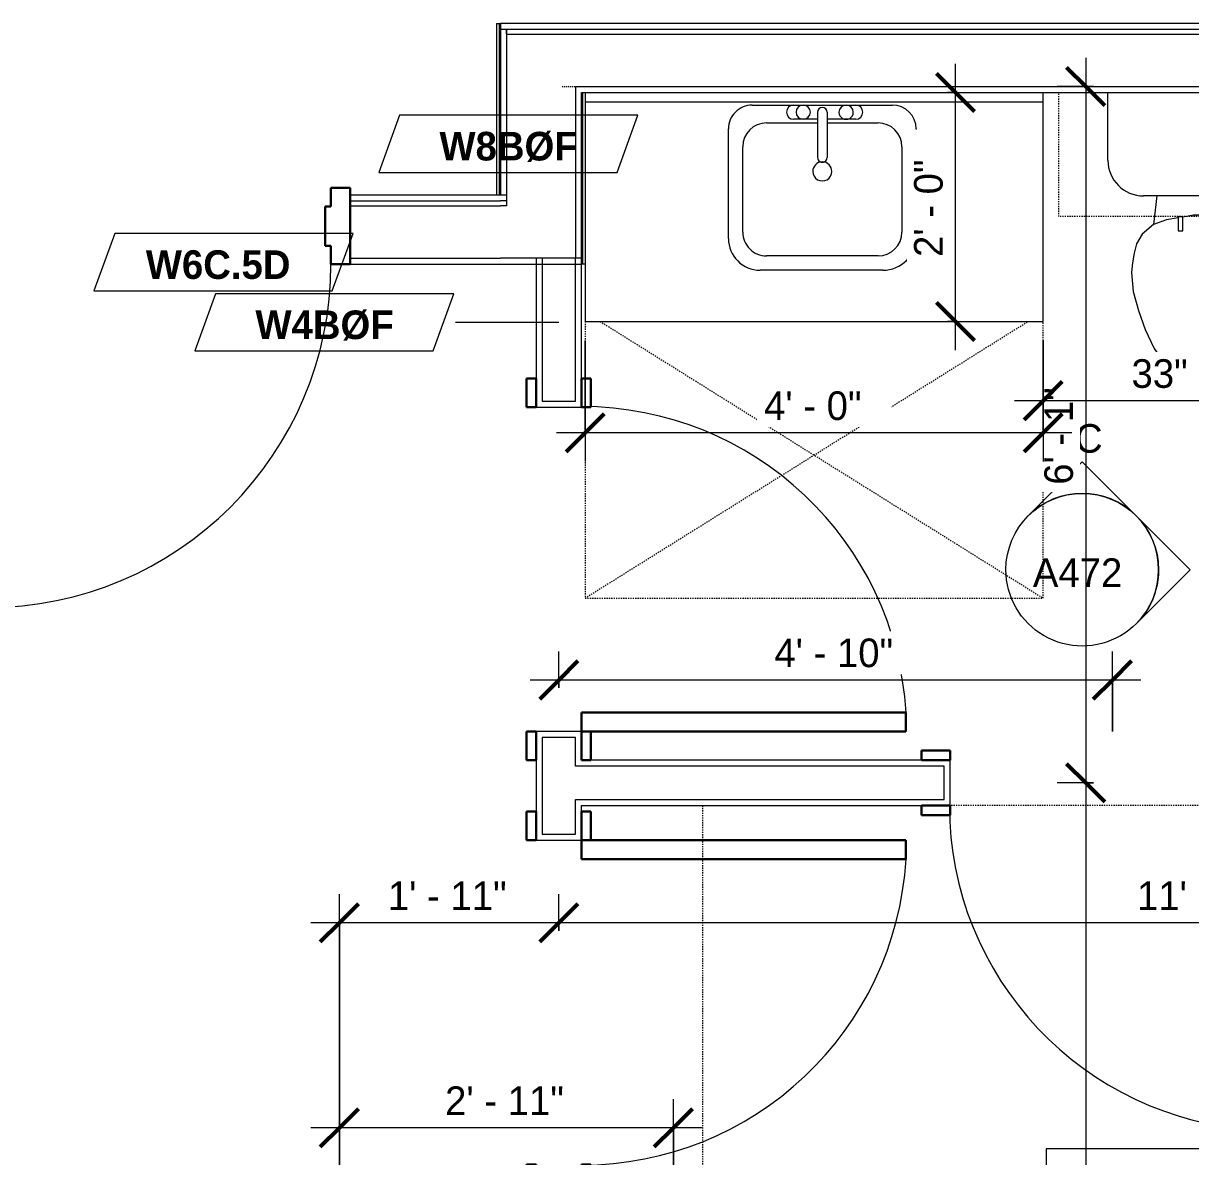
# Model space of a CAD drawing. Header units: inches. Extents: x -4010 to -1814, y 9846 to 12241.
# Drawn here: x -3125.6 to -3003.3, y 10261.9 to 10380.7 of the extents above; entities that cross this region are included whole.
import ezdxf

# ---------------------------------------------------------------- set-up
doc = ezdxf.new("R2010")
doc.units = ezdxf.units.IN
doc.header["$MEASUREMENT"] = 0
doc.linetypes.add('Dash', pattern=[0.25, 0.125, -0.125])
doc.linetypes.add('Dash 3_32_', pattern=[0.1875, 0.09375, -0.09375])
for name, color, linetype, lineweight in [('0-1', 7, 'Continuous', 5), ('0-3', 8, 'Continuous', 9), ('A-ANNO-DIMS', 211, 'Continuous', 9), ('A-ANNO-DIMS-32', 211, 'Continuous', 9), ('A-DETL-1', 90, 'Dash 3_32_', 18), ('A-DOOR-1', 7, 'Continuous', 9), ('A-DOOR-2', 10, 'Continuous', 30), ('A-DOOR-3', 31, 'Continuous', 9), ('A-DOOR-4', 31, 'Continuous', 30), ('A-DOOR-FRAM-2', 10, 'Continuous', 30), ('A-DOOR-FRAM-3', 31, 'Continuous', 30), ('A-GENM', 5, 'Continuous', 9), ('A-GENM-HDLN', 13, 'Dash', 9), ('A-WALL', 113, 'Continuous', 18), ('A-WALL-2', 250, 'Continuous', 18), ('A-WALL-3', 113, 'Continuous', 9), ('A-WALL-IDEN', 211, 'Continuous', 9), ('G-ANNO-SYMB-3', 111, 'Continuous', 9), ('I-FURN', 30, 'Continuous', 9), ('I-FURN-HDLN', 30, 'Dash', 9), ('I-WALL-3', 7, 'Continuous', 9), ('P-SANR-FIXT', 6, 'Continuous', 9), ('Q-CASE', 31, 'Continuous', 9), ('Q-CASE-1', 31, 'Dash', 9)]:
    doc.layers.add(name, color=color, linetype=linetype, lineweight=lineweight)
doc.styles.add('Century Gothic', font='ufonts.com_century-gothic.ttf', dxfattribs={"height": 3})
doc.styles.add('Century Gothic_B_1', font='GOTHICB.TTF', dxfattribs={"height": 3})
doc.dimstyles.new('OD_1__HACK_2', dxfattribs={"dimscale": 12, "dimtxt": 3.132505, "dimasz": 0.333333, "dimexe": 0.25, "dimexo": 0.166667, "dimgap": 0.041667, "dimtad": 1, "dimdec": 4, "dimrnd": 0.0625, "dimzin": 3, "dimdsep": 46, "dimlunit": 4, "dimtxsty": 'Century Gothic', "dimblk1": 'OBLIQUE', "dimblk2": 'OBLIQUE', "dimsah": 1, "dimcen": 0.09, "dimdle": 0.25, "dimazin": 0, "dimtfac": 1, "dimtdec": 4, "dimtix": 1, "dimtmove": 0, "dimatfit": 3, "dimfxl": 1, "dimtvp": 1, "dimtfill": 1, "dimfrac": 2, "dimtolj": 1, "dimtzin": 0, "dimarcsym": 2})
doc.dimstyles.new('OD_1__HACK_2_1', dxfattribs={"dimscale": 12, "dimtxt": 3.132505, "dimasz": 0.333333, "dimexe": 0.25, "dimexo": 0.166667, "dimgap": 0.041667, "dimtad": 1, "dimdec": 4, "dimrnd": 0.0625, "dimzin": 3, "dimdsep": 46, "dimlunit": 4, "dimtxsty": 'Century Gothic', "dimblk1": 'OBLIQUE', "dimblk2": 'OBLIQUE', "dimsah": 1, "dimcen": 0.09, "dimdle": 0.25, "dimazin": 0, "dimtfac": 1, "dimtdec": 4, "dimtix": 1, "dimtmove": 0, "dimatfit": 3, "dimfxl": 1, "dimtvp": 1, "dimtfill": 1, "dimfrac": 2, "dimtolj": 1, "dimtzin": 0, "dimarcsym": 2})

# ---------------------------------------------------------------- blocks, each defined once
blk = doc.blocks.new('Basic Wall _ INT - W8BØF - _5_8 GYP - 2X8 WOOD_BATT_ - 5_8 GYP_ - ___-2320097-UNIT PLANS - 2ND _ 3RD FLOOR')
at = {"layer": 'I-WALL-3'}
for p, q in [((-3067.02, 10355.41), (-3067.02, 10373.41)), ((-3067.11, 10355.41), (-3067.15, 10355.41)), ((-3067.02, 10355.41), (-3067.11, 10355.41)), ((-3066.78, 10355.41), (-3067.02, 10355.41))]:
    blk.add_line(p, q, dxfattribs=at)
blk = doc.blocks.new('Basic Wall _ INT - W8BØF - _5_8 GYP - 2X8 WOOD_BATT_ - 5_8 GYP_ - ___-2320096-UNIT PLANS - 2ND _ 3RD FLOOR')
at = {"layer": 'I-WALL-3'}
for p, q in [((-3076.06, 10380.66), (-3075.77, 10380.66)), ((-3076.06, 10380.66), (-3076.06, 10362.66)), ((-3075.77, 10380.66), (-3075.77, 10362.66)), ((-3075.77, 10380.66), (-3075.69, 10380.66)), ((-3075.69, 10380.66), (-3075.65, 10380.66))]:
    blk.add_line(p, q, dxfattribs=at)
blk = doc.blocks.new('HOLLOW METAL - UNIT DOOR-2191978-UNIT PLANS - 2ND _ 3RD FLOOR')
at = {"layer": 'A-DOOR-1'}
blk.add_arc((18, 3.875), 36, 90, 180, dxfattribs=at)
at = {"layer": 'A-DOOR-2'}
for p, q in [((18, 39.875), (16.25, 39.875)), ((16.25, 39.875), (16.25, 3.875)), ((18, 3.875), (18, 39.875)), ((16.25, 3.875), (18, 3.875))]:
    blk.add_line(p, q, dxfattribs=at)
at = {"layer": 'A-DOOR-FRAM-2'}
for p, q in [((-18, 3.875), (-20, 3.875)), ((-20, 3.875), (-20, -4.125)), ((-18, 1.9375), (-18, 3.875)), ((18, 3.875), (18, 1.9375)), ((20, 3.875), (18, 3.875)), ((20, -4.125), (20, 3.875)), ((-17.375, 1.9375), (-18, 1.9375)), ((-17.375, -2.1875), (-17.375, 1.9375)), ((18, 1.9375), (17.375, 1.9375)), ((17.375, 1.9375), (17.375, -2.1875)), ((-18, -4.125), (-18, -2.1875)), ((-18, -2.1875), (-17.375, -2.1875)), ((17.375, -2.1875), (18, -2.1875)), ((18, -2.1875), (18, -4.125)), ((-20, -4.125), (-18, -4.125)), ((18, -4.125), (20, -4.125))]:
    blk.add_line(p, q, dxfattribs=at)
blk = doc.blocks.new('CTR - 1st Phase - Common Walls_rvt-1-UNIT PLANS - 2ND _ 3RD FLOOR')
at = {"layer": 'A-WALL-2'}
for p, q in [((-3075.65, 10380.04), (-3075.02, 10380.04)), ((-3075.02, 10380.04), (-3067.15, 10380.04)), ((-3075.02, 10379.54), (-3075.02, 10380.04)), ((-3075.02, 10380.04), (-3075.02, 10379.54)), ((-3075.02, 10379.54), (-3067.77, 10379.54)), ((-3075.02, 10379.54), (-3075.02, 10362.66)), ((-3067.77, 10379.54), (-3067.15, 10379.54)), ((-3067.15, 10380.04), (-2814.4, 10380.04)), ((-3067.15, 10379.54), (-2814.4, 10379.54)), ((-3067.77, 10374.04), (-3067.15, 10374.04)), ((-3067.77, 10374.04), (-3067.77, 10356.04)), ((-3067.15, 10374.04), (-2939.34, 10374.04)), ((-3091.4, 10362.04), (-3075.65, 10362.04)), ((-3075.02, 10362.66), (-3075.65, 10362.66)), ((-3075.02, 10362.04), (-3075.65, 10362.04)), ((-3075.02, 10362.66), (-3075.02, 10362.04)), ((-3075.02, 10362.66), (-3075.02, 10362.04)), ((-3075.02, 10362.04), (-3075.02, 10361.54)), ((-3075.02, 10362.04), (-3075.02, 10361.54)), ((-3091.4, 10361.54), (-3075.65, 10361.54)), ((-3075.02, 10361.54), (-3075.65, 10361.54)), ((-3091.4, 10356.04), (-3075.65, 10356.04)), ((-3075.02, 10356.04), (-3075.65, 10356.04)), ((-3067.77, 10356.04), (-3075.02, 10356.04))]:
    blk.add_line(p, q, dxfattribs=at)
at = {"layer": 'I-WALL-3'}
for p, q in [((-3067.15, 10380.66), (-3075.65, 10380.66)), ((-3075.65, 10380.66), (-3075.65, 10380.04)), ((-2814.4, 10380.66), (-3067.15, 10380.66)), ((-3075.65, 10380.04), (-3075.65, 10362.66)), ((-3067.15, 10373.41), (-2980.49, 10373.41)), ((-3067.15, 10355.41), (-3067.15, 10373.41)), ((-3075.65, 10362.66), (-3091.4, 10362.66)), ((-3091.4, 10355.41), (-3075.65, 10355.41)), ((-3075.65, 10355.41), (-3067.77, 10355.41)), ((-3067.77, 10355.41), (-3067.15, 10355.41))]:
    blk.add_line(p, q, dxfattribs=at)
at = {"layer": '0-3'}
for name in ['Basic Wall _ INT - W8BØF - _5_8 GYP - 2X8 WOOD_BATT_ - 5_8 GYP_ - ___-2320096-UNIT PLANS - 2ND _ 3RD FLOOR', 'Basic Wall _ INT - W8BØF - _5_8 GYP - 2X8 WOOD_BATT_ - 5_8 GYP_ - ___-2320097-UNIT PLANS - 2ND _ 3RD FLOOR']:
    blk.add_blockref(name, (0, 0), dxfattribs=at)
at = {"layer": '0-3', "rotation": 180}
blk.add_blockref('HOLLOW METAL - UNIT DOOR-2191978-UNIT PLANS - 2ND _ 3RD FLOOR', (-3111.4, 10359.29), dxfattribs=at)
blk = doc.blocks.new('SWING - SINGLE - FLUSH - 2-10 x 6-8 - PRIVACY-3199405-UNIT PLANS - 2ND _ 3RD FLOOR')
at = {"layer": 'A-DOOR-3'}
blk.add_arc((17, -2.37), 34.07, 180, 266.6343, dxfattribs=at)
at = {"layer": 'A-DOOR-4'}
for p, q in [((15, -2.37), (15, -36.38)), ((17, -2.37), (15, -2.37)), ((17, -2.37), (17, -36.38)), ((17, -36.38), (15, -36.38))]:
    blk.add_line(p, q, dxfattribs=at)
at = {"layer": 'A-DOOR-FRAM-3'}
for p, q in [((-20, 2.38), (-20, 3.38)), ((-20, 3.38), (-17, 3.38)), ((-17, 3.38), (-17, 2.38)), ((17, 2.38), (17, 3.38)), ((17, 3.38), (20, 3.38)), ((20, 3.38), (20, 2.38)), ((-17, 2.38), (-20, 2.38)), ((20, 2.38), (17, 2.38)), ((-20, -2.37), (-17, -2.37)), ((-20, -3.37), (-20, -2.37)), ((-17, -2.37), (-17, -3.37)), ((17, -2.37), (20, -2.37)), ((17, -3.37), (17, -2.37)), ((20, -2.37), (20, -3.37)), ((-17, -3.37), (-20, -3.37)), ((20, -3.37), (17, -3.37))]:
    blk.add_line(p, q, dxfattribs=at)
blk = doc.blocks.new('Bed-Standard - Queen 60_ x 79_-1242961-UNIT PLANS - 2ND _ 3RD FLOOR')
at = {"layer": 'I-FURN'}
for p, q in [((-19.31, 37.2), (-19.31, -41.3)), ((40.69, -41.3), (40.69, 37.2)), ((-16.31, 35.7), (-16.31, 23.7)), ((-16.31, 35.7), (37.69, 35.7)), ((37.69, 35.7), (37.69, 23.7)), ((40.69, 23.7), (-19.31, 17.13)), ((-16.31, 23.7), (37.69, 23.7)), ((-19.31, -41.3), (40.69, -41.3))]:
    blk.add_line(p, q, dxfattribs=at)
at = {"layer": 'I-FURN-HDLN'}
for p, q in [((58.69, -77.3), (58.69, 37.2)), ((64.69, -68.86), (64.69, 13.39)), ((-55.31, -17.36), (-55.31, -51.36)), ((64.69, -77.3), (64.69, -75.61)), ((-55.31, -77.3), (-7.94, -77.3)), ((-5.44, -77.3), (55.06, -77.3)), ((57.56, -77.3), (58.94, -77.3)), ((63.69, -77.3), (64.69, -77.3))]:
    blk.add_line(p, q, dxfattribs=at)
blk = doc.blocks.new('M_Sink Vanity-Square - 500 x 440mm-1372835-UNIT PLANS - 2ND _ 3RD FLOOR')
at = {"layer": 'P-SANR-FIXT'}
for p, q in [((-5.72, 10.23), (7.14, 10.23)), ((-5.22, 8.73), (6.46, 8.73)), ((-9.22, -4.59), (-9.22, 6.73)), ((-7.72, -2.72), (-7.72, 6.23)), ((8.96, 6.23), (8.96, -2.72)), ((10.46, 6.91), (10.46, -4.59)), ((0.12, -6.33), (0.12, -1.59)), ((1.12, -6.33), (1.12, -1.59)), ((0.12, -5.22), (-5.22, -5.22)), ((-2.88, -5.59), (0.12, -5.59)), ((6.46, -5.22), (1.12, -5.22)), ((1.12, -5.59), (3.62, -5.59)), ((7.96, -7.09), (-6.72, -7.09)), ((3.62, -7.09), (-2.88, -7.09))]:
    blk.add_line(p, q, dxfattribs=at)
for centre, radius, start, end in [((-5.72, 6.73), 3.5, 90, 180), ((7.14, 6.91), 3.32, 360, 90), ((-5.22, 6.23), 2.5, 90, 180), ((6.46, 6.23), 2.5, 360, 90), ((0.62, -0.13), 1, 360, 180), ((0.62, -0.13), 1, 180, 0), ((0.62, -1.59), 0.5, 360, 180), ((-5.22, -2.72), 2.5, 180, 270), ((6.46, -2.72), 2.5, 270, 360), ((-6.72, -4.59), 2.5, 180, 270), ((7.96, -4.59), 2.5, 270, 0), ((-2.88, -6.34), 0.75, 90, 270), ((-1.88, -6.34), 0.75, 360, 180), ((2.62, -6.34), 0.75, 0, 180), ((3.62, -6.34), 0.75, 270, 90), ((-1.88, -6.34), 0.75, 180, 0), ((0.62, -6.33), 0.5, 180, 0), ((2.62, -6.34), 0.75, 180, 0)]:
    blk.add_arc(centre, radius, start, end, dxfattribs=at)
blk = doc.blocks.new('Toilet-Domestic-3D - Toilet-Domestic-3D-1352612-UNIT PLANS - 2ND _ 3RD FLOOR')
at = {"layer": 'P-SANR-FIXT'}
for p, q in [((-9.98, 11.75), (-9.98, 18.86)), ((9.98, 18.86), (9.98, 11.75)), ((6.25, 8.02), (-6.25, 8.02)), ((-4.86, 8.02), (-5.21, 5)), ((4.86, 8.02), (5.21, 5)), ((-5.21, 5), (-6.4, 4)), ((-3.84, 5.5), (-5.21, 5)), ((-2.61, 5.72), (-3.84, 5.5)), ((-1, 6), (-2.13, 5.8)), ((1, 6), (-1, 6)), ((1.89, 5.84), (1, 6)), ((3.84, 5.5), (2.37, 5.76)), ((5.21, 5), (3.84, 5.5)), ((6.4, 4), (5.21, 5)), ((-6.4, 4), (-6.97, 3)), ((6.97, 3), (6.4, 4)), ((-6.97, 3), (-7.24, 2)), ((7.24, 2), (6.97, 3)), ((-7.24, 2), (-7.41, 1)), ((7.41, 1), (7.24, 2)), ((-7.41, 1), (-7.5, 0)), ((-7.5, 0), (-7.33, -1.99)), ((7.33, -1.99), (7.5, 0)), ((7.5, 0), (7.41, 1)), ((-7.33, -1.99), (-6.79, -4)), ((6.79, -4), (7.33, -1.99)), ((-6.79, -4), (-6.06, -6)), ((6.06, -6), (6.79, -4)), ((-6.06, -6), (-5.13, -8)), ((5.13, -8), (6.06, -6)), ((-5.13, -8), (-3.74, -10)), ((3.74, -10), (5.13, -8)), ((-3.74, -10), (-2.74, -11)), ((-2.74, -11), (-1.87, -11.5)), ((1.87, -11.5), (2.74, -11)), ((2.74, -11), (3.74, -10)), ((-1.87, -11.5), (-0.5, -12)), ((-0.5, -12), (0.5, -12)), ((0.5, -12), (1.87, -11.5))]:
    blk.add_line(p, q, dxfattribs=at)
for centre, start, end in [((-6.25, 11.75), 180, 270), ((6.25, 11.75), 270, 360)]:
    blk.add_arc(centre, 3.73, start, end, dxfattribs=at)
blk = doc.blocks.new('Bath Vanity - Bath Vanity 48_-3150017-UNIT PLANS - 2ND _ 3RD FLOOR')
at = {"layer": 'Q-CASE'}
for p, q in [((24.74, 24), (-23.26, 24)), ((-23.26, 24), (-23.26, 1)), ((24.74, 1), (24.74, 24))]:
    blk.add_line(p, q, dxfattribs=at)
blk = doc.blocks.new('ADA Clearances - 30_x48_-V37-UNIT PLANS - 2ND _ 3RD FLOOR')
at = {"layer": 'A-GENM-HDLN'}
for p, q in [((-14, -22.41), (15, 24)), ((15, 24), (-14, 24)), ((15, -24), (15, 24)), ((15, -24), (-14, 22.41)), ((-14, -24), (-8, -24)), ((-5, -24), (15, -24))]:
    blk.add_line(p, q, dxfattribs=at)
blk = doc.blocks.new('BATHROOM MIRROR - BATHROOM MIRROR 48_-3123886-UNIT PLANS - 2ND _ 3RD FLOOR')
at = {"layer": 'Q-CASE'}
for p, q in [((-23.26, -23), (24.74, -23)), ((-23.26, -23), (-23.26, -24)), ((24.74, -24), (24.74, -23)), ((24.74, -24), (-23.26, -24))]:
    blk.add_line(p, q, dxfattribs=at)
blk = doc.blocks.new('300 Series Wall Hung Cabinet_326 - 30_-2909953-UNIT PLANS - 2ND _ 3RD FLOOR')
at = {"layer": 'Q-CASE'}
for p, q in [((-2.01, 14.69), (-2.5, 14.69)), ((-2.5, 14.69), (-2.5, 13.19)), ((-2.01, 13.19), (-2.01, 14.69)), ((2.49, 14.69), (2, 14.69)), ((2, 14.69), (2, 13.19)), ((2.49, 13.19), (2.49, 14.69)), ((-2.01, 13.19), (-2.5, 13.19)), ((2.49, 13.19), (2, 13.19))]:
    blk.add_line(p, q, dxfattribs=at)
at = {"layer": 'Q-CASE-1'}
for p, q in [((-15, 0.19), (-15, 13.19)), ((-15, 13.19), (15, 13.19)), ((15, 13.19), (15, 0.19)), ((15, 0.19), (-15, 0.19))]:
    blk.add_line(p, q, dxfattribs=at)
blk = doc.blocks.new('SWING - SINGLE - FLUSH - 2-10 x 6-8 - PRIVACY-3199407-UNIT PLANS - 2ND _ 3RD FLOOR')
at = {"layer": 'A-DOOR-3'}
blk.add_arc((17, 2.37), 34.07, 93.3657, 180, dxfattribs=at)
at = {"layer": 'A-DOOR-4'}
for p, q in [((15, 2.37), (15, 36.38)), ((17, 36.38), (15, 36.38)), ((17, 2.37), (17, 36.38)), ((17, 2.37), (15, 2.37))]:
    blk.add_line(p, q, dxfattribs=at)
at = {"layer": 'A-DOOR-FRAM-3'}
for p, q in [((-17, 3.37), (-20, 3.37)), ((-20, 3.37), (-20, 2.37)), ((-17, 2.37), (-17, 3.37)), ((20, 3.37), (17, 3.37)), ((17, 3.37), (17, 2.37)), ((20, 2.37), (20, 3.37)), ((-20, 2.37), (-17, 2.37)), ((17, 2.37), (20, 2.37)), ((-17, -2.38), (-20, -2.38)), ((-20, -2.38), (-20, -3.38)), ((-17, -3.38), (-17, -2.38)), ((20, -2.38), (17, -2.38)), ((17, -2.38), (17, -3.38)), ((20, -3.38), (20, -2.38)), ((-20, -3.38), (-17, -3.38)), ((17, -3.38), (20, -3.38))]:
    blk.add_line(p, q, dxfattribs=at)
blk = doc.blocks.new('Elevation - Filled Arrow-152140-UNIT PLANS - 2ND _ 3RD FLOOR')
at = {"layer": 'G-ANNO-SYMB-3'}
for start, end in [(360, 180), (180, 360)]:
    blk.add_arc((0, 0), 0.25, start, end, dxfattribs=at)
blk = doc.blocks.new('Elevation - Filled Arrow-151867-UNIT PLANS - 2ND _ 3RD FLOOR')
at = {"layer": 'G-ANNO-SYMB-3'}
for p, q in [((0, 0.3536), (-0.1768, 0.1768)), ((0.1768, 0.1768), (0, 0.3536))]:
    blk.add_line(p, q, dxfattribs=at)
blk.add_arc((0, 0), 0.25, 45, 135, dxfattribs=at)
blk = doc.blocks.new('DIMBLOCK1-UNIT PLANS - 2ND _ 3RD FLOOR')
at = {"layer": 'A-ANNO-DIMS-32'}
for p, q in [((-3014.31, 10377.04), (-3014.31, 10301.04)), ((-3013.48, 10374.04), (-3017.31, 10374.04)), ((-3014.31, 10374.04), (-3013.48, 10374.04)), ((-3013.48, 10301.04), (-3017.31, 10301.04)), ((-3014.31, 10301.04), (-3013.48, 10301.04))]:
    blk.add_line(p, q, dxfattribs=at)
at = {"layer": 'A-ANNO-DIMS-32', "lineweight": 50}
for p, q in [((-3014.31, 10374.04), (-3016.31, 10376.04)), ((-3014.31, 10374.04), (-3012.31, 10372.04)), ((-3014.31, 10301.04), (-3016.31, 10303.04)), ((-3014.31, 10301.04), (-3012.31, 10299.04))]:
    blk.add_line(p, q, dxfattribs=at)
at = {"layer": 'A-ANNO-DIMS-32', "color": 0, "insert": (-3018.65, 10332.29), "char_height": 3, "width": 12.5897, "attachment_point": 1, "rotation": 90, "line_spacing_factor": 0.984502, "style": 'Century Gothic', "bg_fill": 3, "box_fill_scale": 1.25, "bg_fill_color": 256, "bg_fill_true_color": 13158600, "bg_fill_transparency": 0}
blk.add_mtext('6\' - 1"', dxfattribs=at)
blk = doc.blocks.new('_Oblique')
at = {"color": 0, "linetype": 'ByBlock', "lineweight": -2}
blk.add_line((-0.5, -0.5), (0.5, 0.5), dxfattribs=at)
blk = doc.blocks.new('DIMBLOCK2-UNIT PLANS - 2ND _ 3RD FLOOR')
at = {"layer": 'A-ANNO-DIMS-32', "lineweight": 50}
for p, q in [((-3014.31, 10301.04), (-3016.31, 10303.04)), ((-3014.31, 10301.04), (-3012.31, 10299.04)), ((-3014.31, 10182.04), (-3016.31, 10184.04)), ((-3014.31, 10182.04), (-3012.31, 10180.04))]:
    blk.add_line(p, q, dxfattribs=at)
at = {"layer": 'A-ANNO-DIMS-32'}
for p, q in [((-3013.48, 10301.04), (-3017.31, 10301.04)), ((-3014.31, 10301.04), (-3014.31, 10182.04)), ((-3014.31, 10301.04), (-3013.48, 10301.04)), ((-3013.48, 10182.04), (-3017.31, 10182.04)), ((-3014.31, 10182.04), (-3013.48, 10182.04))]:
    blk.add_line(p, q, dxfattribs=at)
at = {"layer": 'A-ANNO-DIMS-32', "color": 0, "insert": (-3018.65, 10235.13), "char_height": 3, "width": 15.394, "attachment_point": 1, "rotation": 90, "line_spacing_factor": 0.984502, "style": 'Century Gothic', "bg_fill": 3, "box_fill_scale": 1.25, "bg_fill_color": 256, "bg_fill_true_color": 13158600, "bg_fill_transparency": 0}
blk.add_mtext('9\' - 11"', dxfattribs=at)
blk = doc.blocks.new('DIMBLOCK4-UNIT PLANS - 2ND _ 3RD FLOOR')
at = {"layer": 'A-ANNO-DIMS-32'}
for p, q in [((-3092.52, 10257.04), (-3092.52, 10267.87)), ((-3057.52, 10257.04), (-3057.52, 10267.87)), ((-3054.52, 10264.87), (-3095.52, 10264.87)), ((-3092.52, 10264.87), (-3092.52, 10257.04)), ((-3057.52, 10264.87), (-3057.52, 10257.04))]:
    blk.add_line(p, q, dxfattribs=at)
at = {"layer": 'A-ANNO-DIMS-32', "lineweight": 50}
for p, q in [((-3092.52, 10264.87), (-3090.52, 10266.87)), ((-3057.52, 10264.87), (-3055.52, 10266.87)), ((-3092.52, 10264.87), (-3094.52, 10262.87)), ((-3057.52, 10264.87), (-3059.52, 10262.87))]:
    blk.add_line(p, q, dxfattribs=at)
at = {"layer": 'A-ANNO-DIMS-32', "color": 0, "insert": (-3081.44, 10269.22), "char_height": 3, "width": 15.394, "attachment_point": 1, "line_spacing_factor": 0.984502, "style": 'Century Gothic', "bg_fill": 3, "box_fill_scale": 1.25, "bg_fill_color": 256, "bg_fill_true_color": 13158600, "bg_fill_transparency": 0}
blk.add_mtext('2\' - 11"', dxfattribs=at)
blk = doc.blocks.new('DIMBLOCK7-UNIT PLANS - 2ND _ 3RD FLOOR')
at = {"layer": 'A-ANNO-DIMS-32'}
for p, q in [((-3069.52, 10285.53), (-3069.52, 10289.36)), ((-2935.52, 10285.53), (-2935.52, 10289.36)), ((-2932.52, 10286.36), (-3069.52, 10286.36)), ((-3069.52, 10286.36), (-3069.52, 10285.53)), ((-2935.52, 10286.36), (-2935.52, 10285.53))]:
    blk.add_line(p, q, dxfattribs=at)
at = {"layer": 'A-ANNO-DIMS-32', "lineweight": 50}
for p, q in [((-3069.52, 10286.36), (-3067.52, 10288.36)), ((-2935.52, 10286.36), (-2933.52, 10288.36)), ((-3069.52, 10286.36), (-3071.52, 10284.36)), ((-2935.52, 10286.36), (-2937.52, 10284.36))]:
    blk.add_line(p, q, dxfattribs=at)
at = {"layer": 'A-ANNO-DIMS-32', "color": 0, "insert": (-3008.94, 10290.7), "char_height": 3, "width": 15.394, "attachment_point": 1, "line_spacing_factor": 0.984502, "style": 'Century Gothic', "bg_fill": 3, "box_fill_scale": 1.25, "bg_fill_color": 256, "bg_fill_true_color": 13158600, "bg_fill_transparency": 0}
blk.add_mtext('11\' - 2"', dxfattribs=at)
blk = doc.blocks.new('DIMBLOCK8-UNIT PLANS - 2ND _ 3RD FLOOR')
at = {"layer": 'A-ANNO-DIMS-32'}
for p, q in [((-3092.52, 10257.04), (-3092.52, 10289.36)), ((-3069.52, 10285.53), (-3069.52, 10289.36)), ((-3069.52, 10286.36), (-3095.52, 10286.36)), ((-3092.52, 10286.36), (-3092.52, 10257.04)), ((-3069.52, 10286.36), (-3069.52, 10285.53))]:
    blk.add_line(p, q, dxfattribs=at)
at = {"layer": 'A-ANNO-DIMS-32', "lineweight": 50}
for p, q in [((-3092.52, 10286.36), (-3090.52, 10288.36)), ((-3069.52, 10286.36), (-3067.52, 10288.36)), ((-3092.52, 10286.36), (-3094.52, 10284.36)), ((-3069.52, 10286.36), (-3071.52, 10284.36))]:
    blk.add_line(p, q, dxfattribs=at)
at = {"layer": 'A-ANNO-DIMS-32', "color": 0, "insert": (-3087.44, 10290.7), "char_height": 3, "width": 15.394, "attachment_point": 1, "line_spacing_factor": 0.984502, "style": 'Century Gothic', "bg_fill": 3, "box_fill_scale": 1.25, "bg_fill_color": 256, "bg_fill_true_color": 13158600, "bg_fill_transparency": 0}
blk.add_mtext('1\' - 11"', dxfattribs=at)
blk = doc.blocks.new('DIMBLOCK9-UNIT PLANS - 2ND _ 3RD FLOOR')
at = {"layer": 'A-ANNO-DIMS-32'}
for p, q in [((-3069.52, 10310.99), (-3069.52, 10314.82)), ((-3011.52, 10306.41), (-3011.52, 10314.82)), ((-3008.52, 10311.82), (-3072.52, 10311.82)), ((-3069.52, 10311.82), (-3069.52, 10310.99)), ((-3011.52, 10311.82), (-3011.52, 10306.41))]:
    blk.add_line(p, q, dxfattribs=at)
at = {"layer": 'A-ANNO-DIMS-32', "lineweight": 50}
for p, q in [((-3069.52, 10311.82), (-3067.52, 10313.82)), ((-3011.52, 10311.82), (-3009.52, 10313.82)), ((-3069.52, 10311.82), (-3071.52, 10309.82)), ((-3011.52, 10311.82), (-3013.52, 10309.82))]:
    blk.add_line(p, q, dxfattribs=at)
at = {"layer": 'A-ANNO-DIMS-32', "color": 0, "insert": (-3046.94, 10316.17), "char_height": 3, "width": 15.394, "attachment_point": 1, "line_spacing_factor": 0.984502, "style": 'Century Gothic', "bg_fill": 3, "box_fill_scale": 1.25, "bg_fill_color": 256, "bg_fill_true_color": 13158600, "bg_fill_transparency": 0}
blk.add_mtext('4\' - 10"', dxfattribs=at)
blk = doc.blocks.new('DIMBLOCK39-UNIT PLANS - 2ND _ 3RD FLOOR')
at = {"layer": 'A-ANNO-DIMS-32'}
for p, q in [((-3066.77, 10347.41), (-3066.77, 10334.74)), ((-3066.77, 10337.74), (-3066.77, 10347.41)), ((-3018.77, 10347.41), (-3018.77, 10334.74)), ((-3018.77, 10337.74), (-3018.77, 10347.41)), ((-3015.77, 10337.74), (-3069.77, 10337.74))]:
    blk.add_line(p, q, dxfattribs=at)
at = {"layer": 'A-ANNO-DIMS-32', "lineweight": 50}
for p, q in [((-3066.77, 10337.74), (-3064.77, 10339.74)), ((-3018.77, 10337.74), (-3016.77, 10339.74)), ((-3066.77, 10337.74), (-3068.77, 10335.74)), ((-3018.77, 10337.74), (-3020.77, 10335.74))]:
    blk.add_line(p, q, dxfattribs=at)
at = {"layer": 'A-ANNO-DIMS-32', "color": 0, "insert": (-3048.02, 10342.08), "char_height": 3, "width": 12.5897, "attachment_point": 1, "line_spacing_factor": 0.984502, "style": 'Century Gothic', "bg_fill": 3, "box_fill_scale": 1.25, "bg_fill_color": 256, "bg_fill_true_color": 13158600, "bg_fill_transparency": 0}
blk.add_mtext('4\' - 0"', dxfattribs=at)
blk = doc.blocks.new('DIMBLOCK40-UNIT PLANS - 2ND _ 3RD FLOOR')
at = {"layer": 'A-ANNO-DIMS-32', "lineweight": 50}
for p, q in [((-3027.95, 10373.41), (-3029.95, 10375.41)), ((-3027.95, 10373.41), (-3025.95, 10371.41)), ((-3027.95, 10349.41), (-3029.95, 10351.41)), ((-3027.95, 10349.41), (-3025.95, 10347.41))]:
    blk.add_line(p, q, dxfattribs=at)
at = {"layer": 'A-ANNO-DIMS-32'}
for p, q in [((-3027.95, 10346.41), (-3027.95, 10376.41)), ((-3028.78, 10373.41), (-3024.95, 10373.41)), ((-3027.95, 10373.41), (-3028.78, 10373.41)), ((-3028.78, 10349.41), (-3024.95, 10349.41)), ((-3027.95, 10349.41), (-3028.78, 10349.41))]:
    blk.add_line(p, q, dxfattribs=at)
at = {"layer": 'A-ANNO-DIMS-32', "color": 0, "insert": (-3032.3, 10356.17), "char_height": 3, "width": 12.5897, "attachment_point": 1, "rotation": 90, "line_spacing_factor": 0.984502, "style": 'Century Gothic', "bg_fill": 3, "box_fill_scale": 1.25, "bg_fill_color": 256, "bg_fill_true_color": 13158600, "bg_fill_transparency": 0}
blk.add_mtext('2\' - 0"', dxfattribs=at)
blk = doc.blocks.new('DIMBLOCK360-UNIT PLANS - 2ND _ 3RD FLOOR')
at = {"layer": 'A-ANNO-DIMS-32'}
for p, q in [((-3018.77, 10347.41), (-3018.77, 10338.1)), ((-3018.77, 10341.1), (-3018.77, 10347.41)), ((-2985.24, 10340.27), (-2985.24, 10344.1)), ((-2982.24, 10341.1), (-3021.77, 10341.1)), ((-2985.24, 10341.1), (-2985.24, 10340.27))]:
    blk.add_line(p, q, dxfattribs=at)
at = {"layer": 'A-ANNO-DIMS-32', "lineweight": 50}
for p, q in [((-3018.77, 10341.1), (-3016.77, 10343.1)), ((-2985.24, 10341.1), (-2983.24, 10343.1)), ((-3018.77, 10341.1), (-3020.77, 10339.1)), ((-2985.24, 10341.1), (-2987.24, 10339.1))]:
    blk.add_line(p, q, dxfattribs=at)
at = {"layer": 'A-ANNO-DIMS-32', "color": 0, "insert": (-3009.51, 10345.45), "char_height": 3, "width": 18.0194, "attachment_point": 1, "line_spacing_factor": 0.984502, "style": 'Century Gothic', "bg_fill": 3, "box_fill_scale": 1.25, "bg_fill_color": 256, "bg_fill_true_color": 13158600, "bg_fill_transparency": 0}
blk.add_mtext('33" MIN', dxfattribs=at)
blk = doc.blocks.new('Wall Tag - Arch Wall-3956453-UNIT PLANS - 2ND _ 3RD FLOOR')
at = {"layer": 'A-WALL-IDEN'}
for p, q in [((-0.3561, 0.0937), (-0.4244, -0.0937)), ((0.4244, 0.0937), (-0.3561, 0.0937)), ((0.3561, -0.0937), (0.4244, 0.0937)), ((-0.4244, -0.0937), (0.3561, -0.0937))]:
    blk.add_line(p, q, dxfattribs=at)

msp = doc.modelspace()

# ---------------------------------------------------------------- linework, layer by layer
at = {"layer": 'A-DETL-1'}
msp.add_line((-3069.16194, 10374.0394), (-2941.48929, 10374.0394), dxfattribs=at)
at = {"layer": 'A-WALL'}
for p, q in [((-3071.27374, 10356.03481), (-3071.27374, 10341.0394)), ((-3067.77374, 10341.0394), (-3067.77374, 10356.03481)), ((-3071.27374, 10341.0394), (-3067.77374, 10341.0394)), ((-3067.77374, 10305.7894), (-3071.27374, 10305.7894)), ((-3071.27374, 10305.7894), (-3071.27374, 10295.6644)), ((-3067.77374, 10302.7894), (-3067.77374, 10305.7894)), ((-3029.14874, 10302.7894), (-3067.77374, 10302.7894)), ((-3029.14874, 10299.2894), (-3029.14874, 10302.7894)), ((-3067.77374, 10295.6644), (-3067.77374, 10299.2894)), ((-3067.77374, 10299.2894), (-3029.14874, 10299.2894)), ((-3071.27374, 10295.6644), (-3067.77374, 10295.6644))]:
    msp.add_line(p, q, dxfattribs=at)
at = {"layer": 'A-WALL-3'}
for p, q in [((-3071.89874, 10356.03481), (-3071.89874, 10340.4144)), ((-3067.14874, 10356.03481), (-3071.89874, 10356.03481)), ((-3067.14874, 10340.4144), (-3067.14874, 10356.03481)), ((-3071.89874, 10340.4144), (-3067.14874, 10340.4144)), ((-3071.89874, 10306.4144), (-3071.89874, 10295.0394)), ((-3067.14874, 10306.4144), (-3071.89874, 10306.4144)), ((-3067.14874, 10303.4144), (-3067.14874, 10306.4144)), ((-3028.52374, 10303.4144), (-3067.14874, 10303.4144)), ((-3028.52374, 10298.6644), (-3028.52374, 10303.4144)), ((-3067.14874, 10295.0394), (-3067.14874, 10298.6644)), ((-3067.14874, 10298.6644), (-3028.52374, 10298.6644)), ((-3071.89874, 10295.0394), (-3067.14874, 10295.0394))]:
    msp.add_line(p, q, dxfattribs=at)

# ---------------------------------------------------------------- block references
at = {"layer": '0-1'}
msp.add_blockref('CTR - 1st Phase - Common Walls_rvt-1-UNIT PLANS - 2ND _ 3RD FLOOR', (0, 0), dxfattribs=at)
at = {"layer": 'A-DOOR-3'}
for name, p, rotation in [('SWING - SINGLE - FLUSH - 2-10 x 6-8 - PRIVACY-3199407-UNIT PLANS - 2ND _ 3RD FLOOR', (-3069.52374, 10323.4144), 270.0000000000325), ('SWING - SINGLE - FLUSH - 2-10 x 6-8 - PRIVACY-3199405-UNIT PLANS - 2ND _ 3RD FLOOR', (-3069.52374, 10278.0394), 90.00000000003253)]:
    msp.add_blockref(name, p, dxfattribs=dict(at, rotation=rotation))
msp.add_blockref('SWING - SINGLE - FLUSH - 2-10 x 6-8 - PRIVACY-3199405-UNIT PLANS - 2ND _ 3RD FLOOR', (-3011.52374, 10301.0394), dxfattribs=at)
at = {"layer": 'A-GENM', "rotation": 269.9999999999426}
msp.add_blockref('ADA Clearances - 30_x48_-V37-UNIT PLANS - 2ND _ 3RD FLOOR', (-3042.77374, 10335.40981), dxfattribs=at)
at = {"layer": 'A-WALL-IDEN', "xscale": 31.99999999999999, "yscale": 31.99999999999999, "zscale": 31.99999999999999}
for p in [(-3074.81675, 10368.0394), (-3104.66749, 10355.62138), (-3094.0986, 10349.31312)]:
    msp.add_blockref('Wall Tag - Arch Wall-3956453-UNIT PLANS - 2ND _ 3RD FLOOR', p, dxfattribs=at)
at = {"layer": 'G-ANNO-SYMB-3', "xscale": 31.99999999999999, "yscale": 31.99999999999999, "zscale": 31.99999999999999}
msp.add_blockref('Elevation - Filled Arrow-151867-UNIT PLANS - 2ND _ 3RD FLOOR', (-3014.67338, 10323.38397), dxfattribs=at)
at = {"layer": 'G-ANNO-SYMB-3', "extrusion": (0, 0, -1), "xscale": 31.99999999999999, "yscale": 31.99999999999999, "zscale": 31.99999999999999, "rotation": 180}
msp.add_blockref('Elevation - Filled Arrow-152140-UNIT PLANS - 2ND _ 3RD FLOOR', (3014.67338, 10323.38397), dxfattribs=at)
at = {"layer": 'G-ANNO-SYMB-3', "xscale": 31.99999999999999, "yscale": 31.99999999999999, "zscale": 31.99999999999999, "rotation": 270.0000000000033}
msp.add_blockref('Elevation - Filled Arrow-151867-UNIT PLANS - 2ND _ 3RD FLOOR', (-3014.67338, 10323.38397), dxfattribs=at)
at = {"layer": 'I-FURN', "rotation": 270.0000000000284}
msp.add_blockref('Bed-Standard - Queen 60_ x 79_-1242961-UNIT PLANS - 2ND _ 3RD FLOOR', (-2977.16474, 10243.35292), dxfattribs=at)
at = {"layer": 'P-SANR-FIXT'}
msp.add_blockref('Toilet-Domestic-3D - Toilet-Domestic-3D-1352612-UNIT PLANS - 2ND _ 3RD FLOOR', (-3002.00444, 10354.55858), dxfattribs=at)
at = {"layer": 'P-SANR-FIXT', "rotation": 180}
msp.add_blockref('M_Sink Vanity-Square - 500 x 440mm-1372835-UNIT PLANS - 2ND _ 3RD FLOOR', (-3041.29425, 10365.01065), dxfattribs=at)
at = {"layer": 'Q-CASE', "rotation": 180}
for name, p in [('BATHROOM MIRROR - BATHROOM MIRROR 48_-3123886-UNIT PLANS - 2ND _ 3RD FLOOR', (-3042.03603, 10349.40981)), ('300 Series Wall Hung Cabinet_326 - 30_-2909953-UNIT PLANS - 2ND _ 3RD FLOOR', (-3002.12944, 10373.59731)), ('Bath Vanity - Bath Vanity 48_-3150017-UNIT PLANS - 2ND _ 3RD FLOOR', (-3042.03603, 10373.4144))]:
    msp.add_blockref(name, p, dxfattribs=at)

# ---------------------------------------------------------------- texts
at = {"layer": 'A-WALL-IDEN', "char_height": 3, "attachment_point": 1, "style": 'Century Gothic_B_1'}
for s, insert, width in [('W8BØF', (-3082.03267, 10369.28693), 17.372), ('W6C.5D', (-3112.80309, 10356.86891), 19.594), ('W4BØF', (-3101.31452, 10350.56065), 17.372)]:
    msp.add_mtext(s, dxfattribs=dict(at, insert=insert, width=width))
at = {"layer": 'G-ANNO-SYMB-3', "char_height": 3, "attachment_point": 1, "style": 'Century Gothic'}
for s, insert, width in [('2C', (-3017.66725, 10338.64933), 6.969), ('A472', (-3019.84932, 10324.57623), 12.221)]:
    msp.add_mtext(s, dxfattribs=dict(at, insert=insert, width=width))

# ---------------------------------------------------------------- next in the draw order: dimensions: what is measured, and where the dimension line sits
at = {"layer": 'A-ANNO-DIMS'}
dim = msp.add_linear_dim(base=(-3014.30723, 10301.0394), p1=(-3011.4788, 10374.0394), p2=(-3011.4788, 10301.0394), angle=90, dimstyle='OD_1__HACK_2', override={"dimpost": '<>', "dimfxl": 73}, dxfattribs=at)
dim.commit()
dim.dimension.update_dxf_attribs({"geometry": 'DIMBLOCK1-UNIT PLANS - 2ND _ 3RD FLOOR', "text_midpoint": (-3016.38269, 10337.5394)})
dim = msp.add_linear_dim(base=(-3092.52374, 10264.87194), p1=(-3057.52374, 10255.0394), p2=(-3092.52374, 10255.0394), dimstyle='OD_1__HACK_2', override={"dimpost": '<>', "dimfxl": 35}, dxfattribs=at)
dim.commit()
dim.dimension.update_dxf_attribs({"geometry": 'DIMBLOCK4-UNIT PLANS - 2ND _ 3RD FLOOR', "text_midpoint": (-3075.02374, 10266.90967)})

# ---------------------------------------------------------------- next in the draw order: dimensions: what is measured, and where the dimension line sits
for base, p1, p2, override, picture, middle in [((-3066.77374, 10337.73583), (-3018.77374, 10349.4144), (-3066.77374, 10349.4144), {"dimpost": '<>', "dimfxl": 48}, 'DIMBLOCK39-UNIT PLANS - 2ND _ 3RD FLOOR', (-3042.77374, 10339.81129)), ((-3069.52374, 10311.82112), (-3011.52374, 10304.4144), (-3069.52374, 10308.99269), {"dimpost": '<>', "dimfxl": 58.180416}, 'DIMBLOCK9-UNIT PLANS - 2ND _ 3RD FLOOR', (-3040.52374, 10313.89658))]:
    dim = msp.add_linear_dim(base=base, p1=p1, p2=p2, dimstyle='OD_1__HACK_2', override=override, dxfattribs=at)
    dim.commit()
    dim.dimension.update_dxf_attribs({"geometry": picture, "text_midpoint": middle})
dim = msp.add_linear_dim(base=(-3014.30723, 10182.0394), p1=(-3011.4788, 10301.0394), p2=(-3011.4788, 10182.0394), angle=90, dimstyle='OD_1__HACK_2', override={"dimpost": '<>', "dimfxl": 119}, dxfattribs=at)
dim.commit()
dim.dimension.update_dxf_attribs({"geometry": 'DIMBLOCK2-UNIT PLANS - 2ND _ 3RD FLOOR', "text_midpoint": (-3016.38269, 10241.5394)})

# ---------------------------------------------------------------- next in the draw order: linework, layer by layer
at = {"layer": 'A-WALL-IDEN'}
msp.add_line((-3069.52374, 10349.31312), (-3080.36689, 10349.31312), dxfattribs=at)

# ---------------------------------------------------------------- next in the draw order: dimensions: what is measured, and where the dimension line sits
at = {"layer": 'A-ANNO-DIMS'}
dim = msp.add_linear_dim(base=(-3027.95019, 10373.4144), p1=(-3030.77862, 10349.4144), p2=(-3030.77862, 10373.4144), angle=90, dimstyle='OD_1__HACK_2', override={"dimpost": '<>', "dimfxl": 24}, dxfattribs=at)
dim.commit()
dim.dimension.update_dxf_attribs({"geometry": 'DIMBLOCK40-UNIT PLANS - 2ND _ 3RD FLOOR', "text_midpoint": (-3030.02565, 10361.4144)})
dim = msp.add_linear_dim(base=(-3018.77374, 10341.10084), p1=(-2985.23515, 10338.27242), p2=(-3018.77374, 10349.40981), text='33" MIN', dimstyle='OD_1__HACK_2_1', override={"dimpost": '<>', "dimfxl": 35.339475}, dxfattribs=at)
dim.commit()
dim.dimension.update_dxf_attribs({"geometry": 'DIMBLOCK360-UNIT PLANS - 2ND _ 3RD FLOOR', "text_midpoint": (-3002.00444, 10343.1763)})
dim = msp.add_linear_dim(base=(-3069.52374, 10286.35963), p1=(-2935.52374, 10283.53121), p2=(-3069.52374, 10283.53121), dimstyle='OD_1__HACK_2', override={"dimpost": '<>', "dimfxl": 134}, dxfattribs=at)
dim.commit()
dim.dimension.update_dxf_attribs({"geometry": 'DIMBLOCK7-UNIT PLANS - 2ND _ 3RD FLOOR', "text_midpoint": (-3002.52374, 10288.39736)})

# ---------------------------------------------------------------- next in the draw order: dimensions: what is measured, and where the dimension line sits
dim = msp.add_linear_dim(base=(-3092.52374, 10286.35963), p1=(-3069.52374, 10283.53121), p2=(-3092.52374, 10255.0394), dimstyle='OD_1__HACK_2', override={"dimpost": '<>', "dimfxl": 36.616708}, dxfattribs=at)
dim.commit()
dim.dimension.update_dxf_attribs({"geometry": 'DIMBLOCK8-UNIT PLANS - 2ND _ 3RD FLOOR', "text_midpoint": (-3081.02374, 10288.35963)})

doc.saveas('drawing.dxf')
